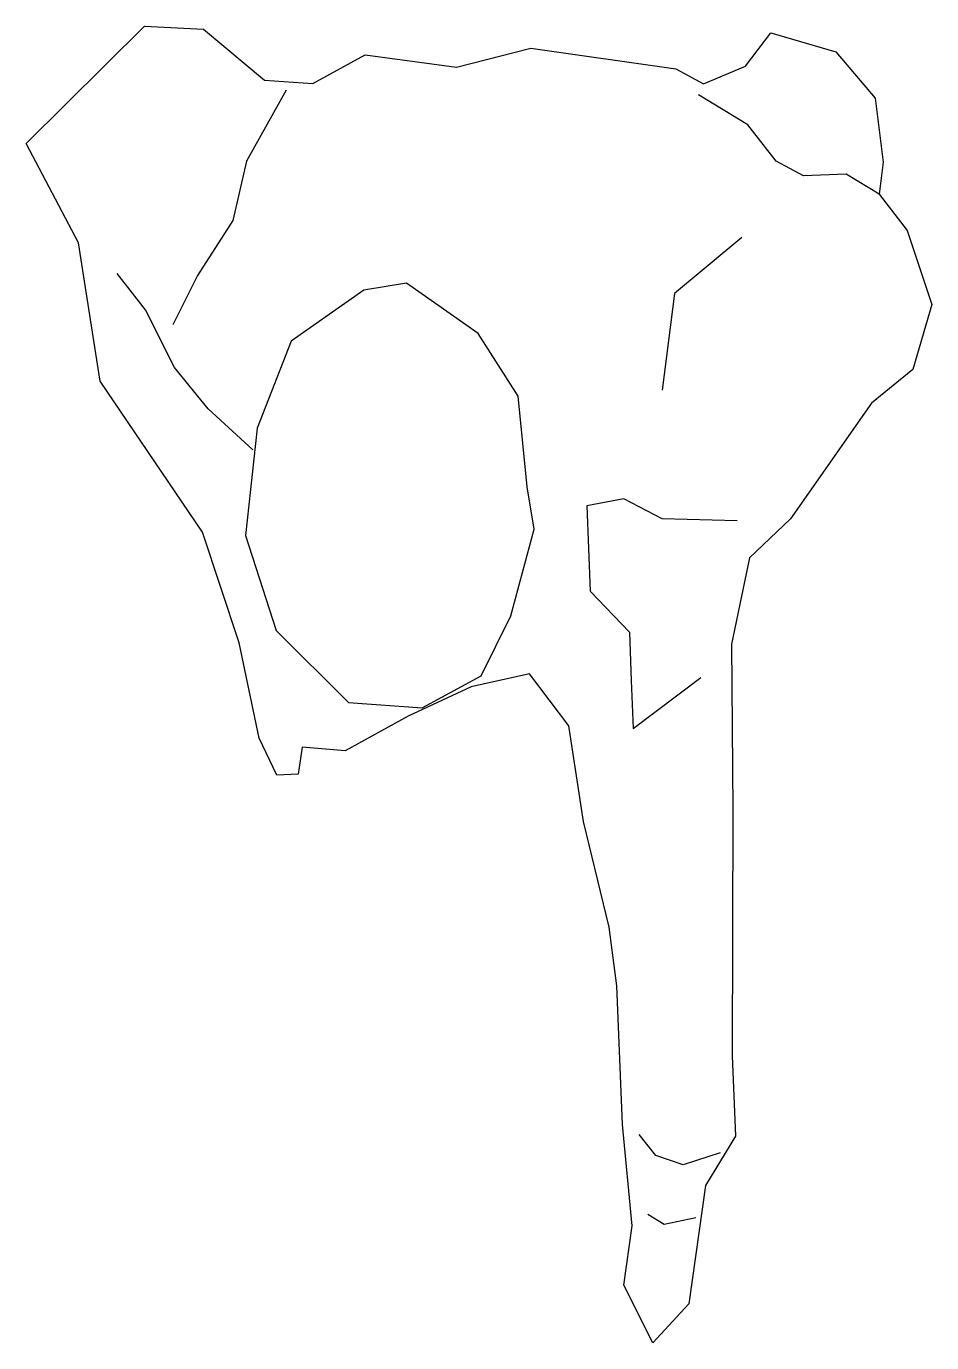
# Model space of a CAD drawing. Extents: x 16.209 to 16.847, y 13.439 to 14.366.
import ezdxf

# ---------------------------------------------------------------- set-up
doc = ezdxf.new("R2010")
doc.units = 0
doc.header["$LTSCALE"] = 0.8
doc.header["$MEASUREMENT"] = 0
doc.layers.get('0').update_dxf_attribs({"linetype": 'CONTINUOUS'})

msp = doc.modelspace()

# ---------------------------------------------------------------- linework, layer by layer
for points in [[(16.68605, 14.3254), (16.71568, 14.3379), (16.73357, 14.36122), (16.77933, 14.34802), (16.80703, 14.31526), (16.81263, 14.2703), (16.80979, 14.24759), (16.82967, 14.22205), (16.84685, 14.17003), (16.83364, 14.12431), (16.80447, 14.10053), (16.7475, 14.01914), (16.71847, 13.9916), (16.70587, 13.93084), (16.70686, 13.81416), (16.70637, 13.64093), (16.70866, 13.58455), (16.68747, 13.5498), (16.67579, 13.46648), (16.65053, 13.4391), (16.63004, 13.47968), (16.63588, 13.52134), (16.62921, 13.59261), (16.62523, 13.69035), (16.61979, 13.73154), (16.60168, 13.80611), (16.59141, 13.87347), (16.56355, 13.90999), (16.52247, 13.90079), (16.4781, 13.88016), (16.43388, 13.85576), (16.40363, 13.8583), (16.40064, 13.83935), (16.38559, 13.83874), (16.37323, 13.86459), (16.3592, 13.9318), (16.33341, 14.00982), (16.26127, 14.11608), (16.24601, 14.21335), (16.20925, 14.2834), (16.29255, 14.36586), (16.33408, 14.36379), (16.37699, 14.32788), (16.41099, 14.3255), (16.44785, 14.34582), (16.51225, 14.33715), (16.56446, 14.35057), (16.66678, 14.33591)], [(16.56195, 14.04171), (16.55559, 14.10546), (16.52742, 14.1495), (16.47699, 14.1851), (16.44705, 14.18012), (16.39577, 14.14414), (16.37188, 14.08293), (16.36366, 14.00728), (16.38522, 13.94039), (16.43626, 13.88975), (16.48808, 13.886), (16.52969, 13.90861), (16.55058, 13.95088), (16.56694, 14.01179)]]:
    msp.add_lwpolyline(points, close=True)
for points in [[(16.39234, 14.32097), (16.36424, 14.27088), (16.35463, 14.22907), (16.32983, 14.19041), (16.3124, 14.15581)], [(16.80979, 14.24759), (16.78661, 14.26171), (16.75651, 14.26049), (16.73725, 14.271), (16.71737, 14.29655), (16.68259, 14.31772)], [(16.71306, 14.2173), (16.66569, 14.17772), (16.65715, 14.1096)], [(16.36873, 14.06774), (16.33742, 14.09658), (16.31362, 14.12574), (16.29313, 14.16632), (16.27326, 14.19187)], [(16.70988, 14.01761), (16.65706, 14.01922), (16.63012, 14.03319), (16.60394, 14.02836), (16.60639, 13.96821), (16.63395, 13.93921), (16.63532, 13.90538), (16.6367, 13.87155), (16.68422, 13.90737)], [(16.69784, 13.57281), (16.67181, 13.56422), (16.6527, 13.57097), (16.6408, 13.58555)], [(16.68087, 13.52694), (16.65845, 13.52226), (16.64686, 13.52932)]]:
    msp.add_lwpolyline(points)

doc.saveas('drawing.dxf')
